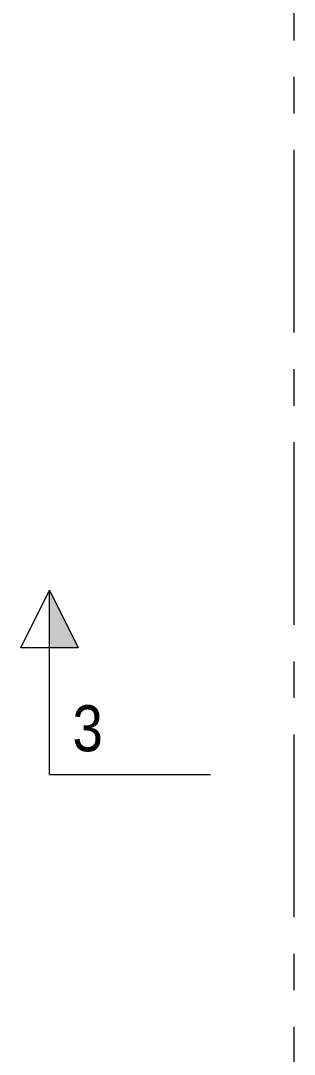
# Model space of a CAD drawing. Header units: millimetres. Extents: x -220592 to 404889, y -217665 to 38245.
# Drawn here: x 7548.17 to 7560.05, y -47967.79 to -47922.87 of the extents above; entities that cross this region are included whole.
import ezdxf

# ---------------------------------------------------------------- set-up
doc = ezdxf.new("R2010")
doc.units = ezdxf.units.MM
doc.linetypes.add('XKITLINE00', pattern=[0])
doc.layers.add('S-GRID', color=7, linetype='Continuous', lineweight=0)
doc.layers.add('Section', color=7, linetype='Continuous', lineweight=0)
doc.styles.add('ARIAL', font='arial.ttf')

# ---------------------------------------------------------------- blocks, each defined once
blk = doc.blocks.new('*A13469')
at = {"layer": 'S-GRID', "color": 7, "linetype": 'XKITLINE00', "lineweight": 0}
for p, q in [((-177.593349, 286.483905), (-177.593349, 294.421405)), ((-177.593349, 283.308905), (-177.593349, 284.896405)), ((-177.593349, 273.783905), (-177.593349, 281.721405)), ((-177.593349, 270.608905), (-177.593349, 272.196405)), ((-177.593349, 261.083905), (-177.593349, 269.021405)), ((-177.593349, 257.908905), (-177.593349, 259.496405)), ((-177.593349, 248.383905), (-177.593349, 256.321405)), ((-177.593349, 245.208905), (-177.593349, 246.796405)), ((-177.593349, 235.683905), (-177.593349, 243.621405))]:
    blk.add_line(p, q, dxfattribs=at)
blk = doc.blocks.new('*A16805')
at = {"layer": 'Section'}
blk.add_hatch(color=7, dxfattribs=at).paths.add_polyline_path([(-188.228, 260.091), (-188.228, 262.591), (-186.978, 260.091)], flags=17)
at = {"layer": 'Section', "color": 7, "linetype": 'XKITLINE00', "lineweight": 0}
for p, q in [((-189.478, 260.091), (-188.228, 262.591)), ((-188.228, 262.591), (-186.978, 260.091)), ((-188.228, 254.591), (-188.228, 262.591)), ((-186.978, 260.091), (-189.478, 260.091)), ((-188.228, 254.591), (-181.228, 254.591))]:
    blk.add_line(p, q, dxfattribs=at)
at = {"layer": 'Section', "color": 7, "style": 'ARIAL', "width": 0.85}
blk.add_text('3', height=2, dxfattribs=at).set_placement((-187.228, 255.591))

msp = doc.modelspace()

# ---------------------------------------------------------------- block references
at = {"color": 7, "lineweight": 0}
for name in ['*A13469', '*A16805']:
    msp.add_blockref(name, (7737.6457, -48210.2152), dxfattribs=at)

doc.saveas('drawing.dxf')
